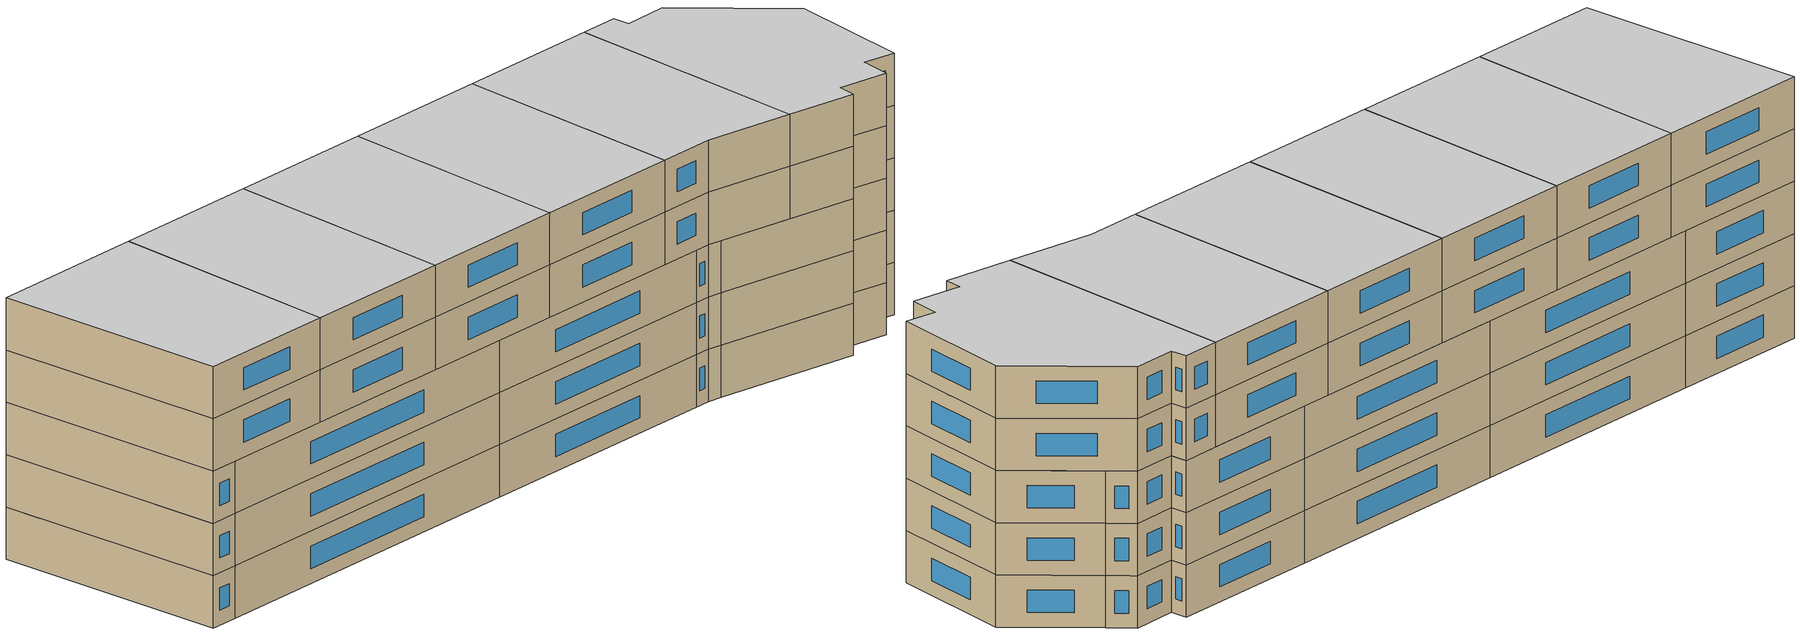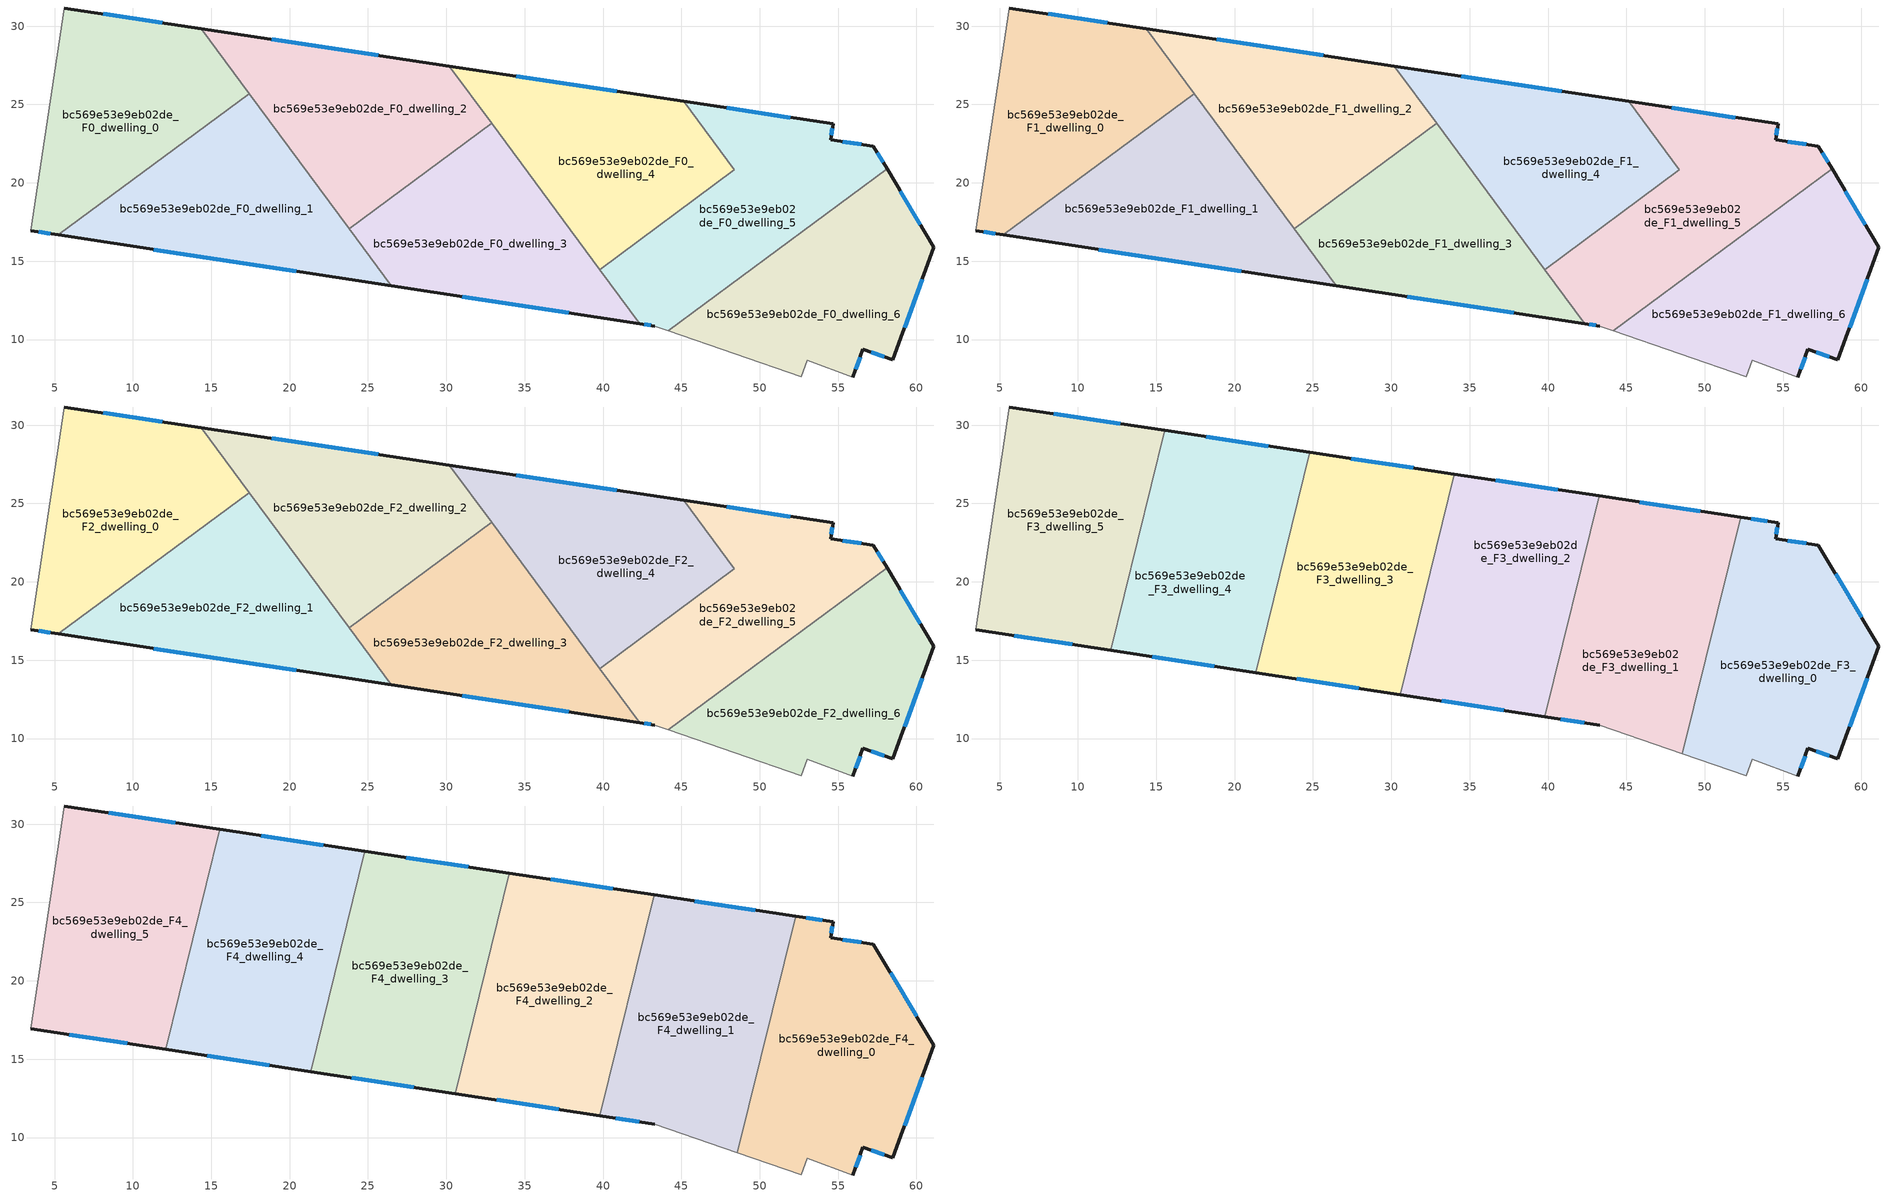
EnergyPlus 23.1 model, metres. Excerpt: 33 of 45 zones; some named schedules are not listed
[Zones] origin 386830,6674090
bc569e53e9eb02de_F0_dwelling_0
 floor ground (EU_floor_Construction): 14.35,29.84 17.43,25.68 5.25,16.67 3.48,16.94 5.63,31.16 z0
 wall outside (EU_wall_Construction): 14.35,29.84 5.63,31.16 / 3.48,16.94 5.25,16.67 z0:3
 wall to bc569e53e9eb02de_F0_dwelling_1 (EU_wall_Construction): 5.25,16.67 17.43,25.68 z0:3
 wall adiabatic (EU_wall_Construction): 5.63,31.16 3.48,16.94 z0:3
 wall to bc569e53e9eb02de_F0_dwelling_2 (EU_wall_Construction): 17.43,25.68 14.35,29.84 z0:3
 window (EU_Window_Construction): 11.86,30.22 8.12,30.78 / 3.98,16.87 4.74,16.75 z0.86:2.14
bc569e53e9eb02de_F0_dwelling_1
 floor ground (EU_floor_Construction): 17.43,25.68 26.49,13.43 5.25,16.67 z0
 wall outside (EU_wall_Construction): 5.25,16.67 26.49,13.43 z0:3
 wall to bc569e53e9eb02de_F0_dwelling_3 (EU_wall_Construction): 26.49,13.43 23.8,17.07 z0:3
 wall to bc569e53e9eb02de_F0_dwelling_2 (EU_wall_Construction): 23.8,17.07 17.43,25.68 z0:3
 window (EU_Window_Construction): 11.32,15.75 20.42,14.35 z0.86:2.14
bc569e53e9eb02de_F0_dwelling_2
 floor ground (EU_floor_Construction): 30.17,27.45 32.88,23.79 23.8,17.07 14.35,29.84 z0
 wall outside (EU_wall_Construction): 30.17,27.45 14.35,29.84 z0:3
 wall to bc569e53e9eb02de_F0_dwelling_3 (EU_wall_Construction): 23.8,17.07 32.88,23.79 z0:3
 wall to bc569e53e9eb02de_F0_dwelling_4 (EU_wall_Construction): 32.88,23.79 30.17,27.45 z0:3
 window (EU_Window_Construction): 25.65,28.14 18.87,29.16 z0.86:2.14
bc569e53e9eb02de_F0_dwelling_3
 floor ground (EU_floor_Construction): 32.88,23.79 42.34,11 26.49,13.43 23.8,17.07 z0
 wall outside (EU_wall_Construction): 26.49,13.43 42.34,11 z0:3
 wall to bc569e53e9eb02de_F0_dwelling_5 (EU_wall_Construction): 42.34,11 39.78,14.47 z0:3
 wall to bc569e53e9eb02de_F0_dwelling_4 (EU_wall_Construction): 39.78,14.47 32.88,23.79 z0:3
 window (EU_Window_Construction): 31.02,12.74 37.81,11.7 z0.86:2.14
bc569e53e9eb02de_F0_dwelling_4
 floor ground (EU_floor_Construction): 45.16,25.19 48.39,20.83 39.78,14.47 30.17,27.45 z0
 wall outside (EU_wall_Construction): 45.16,25.19 30.17,27.45 z0:3
 wall to bc569e53e9eb02de_F0_dwelling_5 (EU_wall_Construction): 39.78,14.47 48.39,20.83 45.16,25.19 z0:3
 window (EU_Window_Construction): 40.88,25.84 34.46,26.81 z0.86:2.14
bc569e53e9eb02de_F0_dwelling_5
 floor ground (EU_floor_Construction): 57.26,22.35 58.13,20.89 44.16,10.56 43.31,10.86 42.34,11 39.78,14.47 48.39,20.83 45.16,25.19 54.68,23.76 54.52,22.75 z0
 wall outside (EU_wall_Construction): 58.13,20.89 57.26,22.35 54.52,22.75 54.68,23.76 45.16,25.19 / 42.34,11 43.31,10.86 z0:3
 wall to bc569e53e9eb02de_F0_dwelling_6 (EU_wall_Construction): 44.16,10.56 58.13,20.89 z0:3
 wall adiabatic (EU_wall_Construction): 43.31,10.86 44.16,10.56 z0:3
 window (EU_Window_Construction): 51.96,24.17 47.88,24.78 / 54.57,23.04 54.63,23.47 / 56.47,22.46 55.3,22.63 / 57.88,21.31 57.5,21.93 / 42.62,10.96 43.04,10.9 z0.86:2.14
bc569e53e9eb02de_F0_dwelling_6
 floor ground (EU_floor_Construction): 58.13,20.89 61.11,15.9 58.49,8.72 56.59,9.4 55.94,7.61 53.02,8.67 52.65,7.64 44.16,10.56 z0
 wall outside (EU_wall_Construction): 55.94,7.61 56.59,9.4 58.49,8.72 61.11,15.9 58.13,20.89 z0:3
 wall adiabatic (EU_wall_Construction): 44.16,10.56 52.65,7.64 53.02,8.67 55.94,7.61 z0:3
 window (EU_Window_Construction): 60.26,17.33 58.98,19.47 / 59.24,10.77 60.36,13.85 / 57.13,9.2 57.95,8.91 / 56.12,8.12 56.4,8.89 z0.86:2.14
bc569e53e9eb02de_F1_dwelling_0
 floor to bc569e53e9eb02de_F0_dwelling_0 (EU_floor_Construction): 14.35,29.84 17.43,25.68 5.25,16.67 3.48,16.94 5.63,31.16 z3
 wall outside (EU_wall_Construction): 14.35,29.84 5.63,31.16 / 3.48,16.94 5.25,16.67 z3:6
 wall to bc569e53e9eb02de_F1_dwelling_1 (EU_wall_Construction): 5.25,16.67 17.43,25.68 z3:6
 wall adiabatic (EU_wall_Construction): 5.63,31.16 3.48,16.94 z3:6
 wall to bc569e53e9eb02de_F1_dwelling_2 (EU_wall_Construction): 17.43,25.68 14.35,29.84 z3:6
 window (EU_Window_Construction): 11.86,30.22 8.12,30.78 / 3.98,16.87 4.74,16.75 z3.86:5.14
bc569e53e9eb02de_F1_dwelling_1
 floor to bc569e53e9eb02de_F0_dwelling_1 (EU_floor_Construction): 17.43,25.68 26.49,13.43 5.25,16.67 z3
 wall outside (EU_wall_Construction): 5.25,16.67 26.49,13.43 z3:6
 wall to bc569e53e9eb02de_F1_dwelling_3 (EU_wall_Construction): 26.49,13.43 23.8,17.07 z3:6
 wall to bc569e53e9eb02de_F1_dwelling_2 (EU_wall_Construction): 23.8,17.07 17.43,25.68 z3:6
 window (EU_Window_Construction): 11.32,15.75 20.42,14.35 z3.86:5.14
bc569e53e9eb02de_F1_dwelling_2
 floor to bc569e53e9eb02de_F0_dwelling_2 (EU_floor_Construction): 30.17,27.45 32.88,23.79 23.8,17.07 14.35,29.84 z3
 wall outside (EU_wall_Construction): 30.17,27.45 14.35,29.84 z3:6
 wall to bc569e53e9eb02de_F1_dwelling_3 (EU_wall_Construction): 23.8,17.07 32.88,23.79 z3:6
 wall to bc569e53e9eb02de_F1_dwelling_4 (EU_wall_Construction): 32.88,23.79 30.17,27.45 z3:6
 window (EU_Window_Construction): 25.65,28.14 18.87,29.16 z3.86:5.14
bc569e53e9eb02de_F1_dwelling_3
 floor to bc569e53e9eb02de_F0_dwelling_3 (EU_floor_Construction): 32.88,23.79 42.34,11 26.49,13.43 23.8,17.07 z3
 wall outside (EU_wall_Construction): 26.49,13.43 42.34,11 z3:6
 wall to bc569e53e9eb02de_F1_dwelling_5 (EU_wall_Construction): 42.34,11 39.78,14.47 z3:6
 wall to bc569e53e9eb02de_F1_dwelling_4 (EU_wall_Construction): 39.78,14.47 32.88,23.79 z3:6
 window (EU_Window_Construction): 31.02,12.74 37.81,11.7 z3.86:5.14
bc569e53e9eb02de_F1_dwelling_4
 floor to bc569e53e9eb02de_F0_dwelling_4 (EU_floor_Construction): 45.16,25.19 48.39,20.83 39.78,14.47 30.17,27.45 z3
 wall outside (EU_wall_Construction): 45.16,25.19 30.17,27.45 z3:6
 wall to bc569e53e9eb02de_F1_dwelling_5 (EU_wall_Construction): 39.78,14.47 48.39,20.83 45.16,25.19 z3:6
 window (EU_Window_Construction): 40.88,25.84 34.46,26.81 z3.86:5.14
bc569e53e9eb02de_F1_dwelling_5
 floor to bc569e53e9eb02de_F0_dwelling_5 (EU_floor_Construction): 57.26,22.35 58.13,20.89 44.16,10.56 43.31,10.86 42.34,11 39.78,14.47 48.39,20.83 45.16,25.19 54.68,23.76 54.52,22.75 z3
 wall outside (EU_wall_Construction): 58.13,20.89 57.26,22.35 54.52,22.75 54.68,23.76 45.16,25.19 / 42.34,11 43.31,10.86 z3:6
 wall to bc569e53e9eb02de_F1_dwelling_6 (EU_wall_Construction): 44.16,10.56 58.13,20.89 z3:6
 wall adiabatic (EU_wall_Construction): 43.31,10.86 44.16,10.56 z3:6
 window (EU_Window_Construction): 51.96,24.17 47.88,24.78 / 54.57,23.04 54.63,23.47 / 56.47,22.46 55.3,22.63 / 57.88,21.31 57.5,21.93 / 42.62,10.96 43.04,10.9 z3.86:5.14
bc569e53e9eb02de_F1_dwelling_6
 floor to bc569e53e9eb02de_F0_dwelling_6 (EU_floor_Construction): 58.13,20.89 61.11,15.9 58.49,8.72 56.59,9.4 55.94,7.61 53.02,8.67 52.65,7.64 44.16,10.56 z3
 wall outside (EU_wall_Construction): 55.94,7.61 56.59,9.4 58.49,8.72 61.11,15.9 58.13,20.89 z3:6
 wall adiabatic (EU_wall_Construction): 44.16,10.56 52.65,7.64 53.02,8.67 55.94,7.61 z3:6
 window (EU_Window_Construction): 60.26,17.33 58.98,19.47 / 59.24,10.77 60.36,13.85 / 57.13,9.2 57.95,8.91 / 56.12,8.12 56.4,8.89 z3.86:5.14
bc569e53e9eb02de_F2_dwelling_0
 floor to bc569e53e9eb02de_F1_dwelling_0 (EU_floor_Construction): 14.35,29.84 17.43,25.68 5.25,16.67 3.48,16.94 5.63,31.16 z6
 wall outside (EU_wall_Construction): 14.35,29.84 5.63,31.16 / 3.48,16.94 5.25,16.67 z6:9
 wall to bc569e53e9eb02de_F2_dwelling_1 (EU_wall_Construction): 5.25,16.67 17.43,25.68 z6:9
 wall adiabatic (EU_wall_Construction): 5.63,31.16 3.48,16.94 z6:9
 wall to bc569e53e9eb02de_F2_dwelling_2 (EU_wall_Construction): 17.43,25.68 14.35,29.84 z6:9
 window (EU_Window_Construction): 11.86,30.22 8.12,30.78 / 3.98,16.87 4.74,16.75 z6.86:8.14
bc569e53e9eb02de_F2_dwelling_1
 floor to bc569e53e9eb02de_F1_dwelling_1 (EU_floor_Construction): 17.43,25.68 26.49,13.43 5.25,16.67 z6
 wall outside (EU_wall_Construction): 5.25,16.67 26.49,13.43 z6:9
 wall to bc569e53e9eb02de_F2_dwelling_3 (EU_wall_Construction): 26.49,13.43 23.8,17.07 z6:9
 wall to bc569e53e9eb02de_F2_dwelling_2 (EU_wall_Construction): 23.8,17.07 17.43,25.68 z6:9
 window (EU_Window_Construction): 11.32,15.75 20.42,14.35 z6.86:8.14
 ceiling adiabatic (EU_roof_Construction): 26.49,13.43 22.48,18.86 21.34,14.22 z9
bc569e53e9eb02de_F2_dwelling_2
 floor to bc569e53e9eb02de_F1_dwelling_2 (EU_floor_Construction): 30.17,27.45 32.88,23.79 23.8,17.07 14.35,29.84 z6
 wall outside (EU_wall_Construction): 30.17,27.45 14.35,29.84 z6:9
 wall to bc569e53e9eb02de_F2_dwelling_3 (EU_wall_Construction): 23.8,17.07 32.88,23.79 z6:9
 wall to bc569e53e9eb02de_F2_dwelling_4 (EU_wall_Construction): 32.88,23.79 30.17,27.45 z6:9
 window (EU_Window_Construction): 25.65,28.14 18.87,29.16 z6.86:8.14
 ceiling adiabatic (EU_roof_Construction): 32.88,23.79 30.17,27.45 24.79,28.27 22.48,18.86 23.8,17.07 z9
bc569e53e9eb02de_F2_dwelling_3
 floor to bc569e53e9eb02de_F1_dwelling_3 (EU_floor_Construction): 32.88,23.79 42.34,11 26.49,13.43 23.8,17.07 z6
 wall outside (EU_wall_Construction): 26.49,13.43 42.34,11 z6:9
 wall to bc569e53e9eb02de_F2_dwelling_5 (EU_wall_Construction): 42.34,11 39.78,14.47 z6:9
 wall to bc569e53e9eb02de_F2_dwelling_4 (EU_wall_Construction): 39.78,14.47 32.88,23.79 z6:9
 window (EU_Window_Construction): 31.02,12.74 37.81,11.7 z6.86:8.14
 ceiling adiabatic (EU_roof_Construction): 30.57,12.8 33.18,23.4 32.88,23.79 23.8,17.07 26.49,13.43 z9
bc569e53e9eb02de_F2_dwelling_4
 floor to bc569e53e9eb02de_F1_dwelling_4 (EU_floor_Construction): 45.16,25.19 48.39,20.83 39.78,14.47 30.17,27.45 z6
 wall outside (EU_wall_Construction): 45.16,25.19 30.17,27.45 z6:9
 wall to bc569e53e9eb02de_F2_dwelling_5 (EU_wall_Construction): 39.78,14.47 48.39,20.83 45.16,25.19 z6:9
 window (EU_Window_Construction): 40.88,25.84 34.46,26.81 z6.86:8.14
bc569e53e9eb02de_F2_dwelling_5
 floor to bc569e53e9eb02de_F1_dwelling_5 (EU_floor_Construction): 57.26,22.35 58.13,20.89 44.16,10.56 43.31,10.86 42.34,11 39.78,14.47 48.39,20.83 45.16,25.19 54.68,23.76 54.52,22.75 z6
 wall outside (EU_wall_Construction): 58.13,20.89 57.26,22.35 54.52,22.75 54.68,23.76 45.16,25.19 / 42.34,11 43.31,10.86 z6:9
 wall to bc569e53e9eb02de_F2_dwelling_6 (EU_wall_Construction): 44.16,10.56 58.13,20.89 z6:9
 wall adiabatic (EU_wall_Construction): 43.31,10.86 44.16,10.56 z6:9
 window (EU_Window_Construction): 51.96,24.17 47.88,24.78 / 54.57,23.04 54.63,23.47 / 56.47,22.46 55.3,22.63 / 57.88,21.31 57.5,21.93 / 42.62,10.96 43.04,10.9 z6.86:8.14
bc569e53e9eb02de_F2_dwelling_6
 floor to bc569e53e9eb02de_F1_dwelling_6 (EU_floor_Construction): 58.13,20.89 61.11,15.9 58.49,8.72 56.59,9.4 55.94,7.61 53.02,8.67 52.65,7.64 44.16,10.56 z6
 wall outside (EU_wall_Construction): 55.94,7.61 56.59,9.4 58.49,8.72 61.11,15.9 58.13,20.89 z6:9
 wall adiabatic (EU_wall_Construction): 44.16,10.56 52.65,7.64 53.02,8.67 55.94,7.61 z6:9
 window (EU_Window_Construction): 60.26,17.33 58.98,19.47 / 59.24,10.77 60.36,13.85 / 57.13,9.2 57.95,8.91 / 56.12,8.12 56.4,8.89 z6.86:8.14
bc569e53e9eb02de_F3_dwelling_0
 floor to bc569e53e9eb02de_F2_dwelling_6 (EU_floor_Construction): 58.13,20.89 61.11,15.9 58.49,8.72 56.59,9.4 55.94,7.61 53.02,8.67 52.65,7.64 48.58,9.04 50.02,14.89 z9
 floor to bc569e53e9eb02de_F2_dwelling_5 (EU_floor_Construction): 57.26,22.35 58.13,20.89 50.02,14.89 52.28,24.12 54.68,23.76 54.52,22.75 z9
 wall outside (EU_wall_Construction): 55.94,7.61 56.59,9.4 58.49,8.72 61.11,15.9 57.26,22.35 54.52,22.75 54.68,23.76 52.28,24.12 z9:12
 wall adiabatic (EU_wall_Construction): 48.58,9.04 52.65,7.64 53.02,8.67 55.94,7.61 z9:12
 wall to bc569e53e9eb02de_F3_dwelling_1 (EU_wall_Construction): 52.28,24.12 48.58,9.04 z9:12
 window (EU_Window_Construction): 59.24,10.77 60.36,13.85 / 57.13,9.2 57.95,8.91 / 56.12,8.12 56.4,8.89 / 53.99,23.86 52.97,24.02 / 54.57,23.04 54.63,23.47 / 56.47,22.46 55.3,22.63 / 60.01,17.74 58.36,20.51 z9.86:11.14
bc569e53e9eb02de_F3_dwelling_1
 floor to bc569e53e9eb02de_F2_dwelling_5 (EU_floor_Construction): 52.28,24.12 50.02,14.89 44.16,10.56 43.31,10.86 42.34,11 40.36,13.69 40.72,15.16 48.39,20.83 45.16,25.19 z9
 floor to bc569e53e9eb02de_F2_dwelling_6 (EU_floor_Construction): 50.02,14.89 48.58,9.04 44.16,10.56 z9
 floor to bc569e53e9eb02de_F2_dwelling_4 (EU_floor_Construction): 45.16,25.19 48.39,20.83 40.72,15.16 43.26,25.48 z9
 floor to bc569e53e9eb02de_F2_dwelling_3 (EU_floor_Construction): 40.36,13.69 42.34,11 39.8,11.39 z9
 wall outside (EU_wall_Construction): 52.28,24.12 43.26,25.48 / 39.79,11.39 43.31,10.86 z9:12
 wall to bc569e53e9eb02de_F3_dwelling_2 (EU_wall_Construction): 43.26,25.48 39.79,11.39 z9:12
 wall adiabatic (EU_wall_Construction): 43.31,10.86 48.58,9.04 z9:12
 window (EU_Window_Construction): 49.71,24.51 45.84,25.09 / 40.8,11.24 42.31,11.01 z9.86:11.14
bc569e53e9eb02de_F3_dwelling_2
 floor to bc569e53e9eb02de_F2_dwelling_4 (EU_floor_Construction): 43.26,25.48 40.72,15.16 39.78,14.47 33.18,23.4 34.03,26.87 z9
 floor to bc569e53e9eb02de_F2_dwelling_3 (EU_floor_Construction): 33.18,23.4 40.36,13.69 39.8,11.39 30.57,12.8 z9
 floor to bc569e53e9eb02de_F2_dwelling_5 (EU_floor_Construction): 40.72,15.16 40.36,13.69 39.78,14.47 z9
 wall outside (EU_wall_Construction): 43.26,25.48 34.03,26.87 / 30.57,12.8 39.79,11.39 z9:12
 wall to bc569e53e9eb02de_F3_dwelling_3 (EU_wall_Construction): 34.03,26.87 30.57,12.8 z9:12
 window (EU_Window_Construction): 40.62,25.88 36.67,26.47 / 33.21,12.4 37.16,11.8 z9.86:11.14
bc569e53e9eb02de_F3_dwelling_3
 floor to bc569e53e9eb02de_F2_dwelling_4 (EU_floor_Construction): 34.03,26.87 33.18,23.4 30.17,27.45 z9
 floor adiabatic (EU_floor_Construction): 30.17,27.45 33.18,23.4 30.57,12.8 21.34,14.21 24.79,28.27 z9
 wall outside (EU_wall_Construction): 34.03,26.87 24.79,28.27 / 21.34,14.21 30.57,12.8 z9:12
 wall to bc569e53e9eb02de_F3_dwelling_4 (EU_wall_Construction): 24.79,28.27 21.34,14.21 z9:12
 window (EU_Window_Construction): 31.39,27.27 27.43,27.87 / 23.97,13.81 27.93,13.21 z9.86:11.14
bc569e53e9eb02de_F3_dwelling_4
 floor to bc569e53e9eb02de_F2_dwelling_1 (EU_floor_Construction): 17.43,25.68 22.48,18.86 21.34,14.22 12.09,15.63 13.92,23.09 z9
 floor to bc569e53e9eb02de_F2_dwelling_0 (EU_floor_Construction): 15.28,28.59 17.43,25.68 13.92,23.09 z9
 floor to bc569e53e9eb02de_F2_dwelling_2 (EU_floor_Construction): 24.79,28.27 22.48,18.86 15.28,28.59 15.54,29.66 z9
 wall outside (EU_wall_Construction): 24.79,28.27 15.54,29.66 / 12.09,15.63 21.34,14.21 z9:12
 wall to bc569e53e9eb02de_F3_dwelling_5 (EU_wall_Construction): 15.54,29.66 12.09,15.63 z9:12
 window (EU_Window_Construction): 22.15,28.66 18.18,29.26 / 14.73,15.22 18.69,14.62 z9.86:11.14
bc569e53e9eb02de_F3_dwelling_5
 floor to bc569e53e9eb02de_F2_dwelling_0 (EU_floor_Construction): 14.35,29.84 15.28,28.59 13.92,23.09 5.25,16.67 3.48,16.94 5.63,31.16 z9
 floor to bc569e53e9eb02de_F2_dwelling_1 (EU_floor_Construction): 13.92,23.09 12.09,15.63 5.25,16.67 z9
 floor to bc569e53e9eb02de_F2_dwelling_2 (EU_floor_Construction): 15.54,29.66 15.28,28.59 14.35,29.84 z9
 wall outside (EU_wall_Construction): 15.54,29.66 5.63,31.16 / 3.48,16.94 12.09,15.63 z9:12
 wall adiabatic (EU_wall_Construction): 5.63,31.16 3.48,16.94 z9:12
 window (EU_Window_Construction): 12.71,30.09 8.46,30.73 / 5.94,16.57 9.63,16 z9.86:11.14
bc569e53e9eb02de_F4_dwelling_0
 floor to bc569e53e9eb02de_F3_dwelling_0 (EU_floor_Construction): 57.26,22.35 61.11,15.9 58.49,8.72 56.59,9.4 55.94,7.61 53.02,8.67 52.65,7.64 48.58,9.04 52.28,24.12 54.68,23.76 54.52,22.75 z12
 wall outside (EU_wall_Construction): 55.94,7.61 56.59,9.4 58.49,8.72 61.11,15.9 57.26,22.35 54.52,22.75 54.68,23.76 52.28,24.12 z12:15
 wall adiabatic (EU_wall_Construction): 48.58,9.04 52.65,7.64 53.02,8.67 55.94,7.61 z12:15
 wall to bc569e53e9eb02de_F4_dwelling_1 (EU_wall_Construction): 52.28,24.12 48.58,9.04 z12:15
 window (EU_Window_Construction): 59.24,10.77 60.36,13.85 / 57.13,9.2 57.95,8.91 / 56.12,8.12 56.4,8.89 / 53.99,23.86 52.97,24.02 / 54.57,23.04 54.63,23.47 / 56.47,22.46 55.3,22.63 / 60.01,17.74 58.36,20.51 z12.86:14.14
 ceiling to bc569e53e9eb02de_F5_dwelling_0 (EU_floor_Construction): 58.49,8.72 61.11,15.9 57.26,22.35 54.52,22.75 54.68,23.76 52.28,24.12 48.58,9.04 52.65,7.64 53.02,8.67 55.94,7.61 56.59,9.4 z15
bc569e53e9eb02de_F4_dwelling_1
 floor to bc569e53e9eb02de_F3_dwelling_1 (EU_floor_Construction): 52.28,24.12 48.58,9.04 43.31,10.86 39.79,11.39 43.26,25.48 z12
 wall outside (EU_wall_Construction): 52.28,24.12 43.26,25.48 / 39.79,11.39 43.31,10.86 z12:15
 wall to bc569e53e9eb02de_F4_dwelling_2 (EU_wall_Construction): 43.26,25.48 39.79,11.39 z12:15
 wall adiabatic (EU_wall_Construction): 43.31,10.86 48.58,9.04 z12:15
 window (EU_Window_Construction): 49.71,24.51 45.84,25.09 / 40.8,11.24 42.31,11.01 z12.86:14.14
 ceiling to bc569e53e9eb02de_F5_dwelling_1 (EU_floor_Construction): 48.58,9.04 52.28,24.12 43.26,25.48 39.79,11.39 43.31,10.86 z15
bc569e53e9eb02de_F4_dwelling_2
 floor to bc569e53e9eb02de_F3_dwelling_2 (EU_floor_Construction): 43.26,25.48 39.79,11.39 30.57,12.8 34.03,26.87 z12
 wall outside (EU_wall_Construction): 43.26,25.48 34.03,26.87 / 30.57,12.8 39.79,11.39 z12:15
 wall to bc569e53e9eb02de_F4_dwelling_3 (EU_wall_Construction): 34.03,26.87 30.57,12.8 z12:15
 window (EU_Window_Construction): 40.62,25.88 36.67,26.47 / 33.21,12.4 37.16,11.8 z12.86:14.14
 ceiling to bc569e53e9eb02de_F5_dwelling_2 (EU_floor_Construction): 39.79,11.39 43.26,25.48 34.03,26.87 30.57,12.8 z15
bc569e53e9eb02de_F4_dwelling_3
 floor to bc569e53e9eb02de_F3_dwelling_3 (EU_floor_Construction): 34.03,26.87 30.57,12.8 21.34,14.21 24.79,28.27 z12
 wall outside (EU_wall_Construction): 34.03,26.87 24.79,28.27 / 21.34,14.21 30.57,12.8 z12:15
 wall to bc569e53e9eb02de_F4_dwelling_4 (EU_wall_Construction): 24.79,28.27 21.34,14.21 z12:15
 window (EU_Window_Construction): 31.39,27.27 27.43,27.87 / 23.97,13.81 27.93,13.21 z12.86:14.14
 ceiling to bc569e53e9eb02de_F5_dwelling_3 (EU_floor_Construction): 30.57,12.8 34.03,26.87 24.79,28.27 21.34,14.21 z15
bc569e53e9eb02de_F4_dwelling_4
 floor to bc569e53e9eb02de_F3_dwelling_4 (EU_floor_Construction): 24.79,28.27 21.34,14.21 12.09,15.63 15.54,29.66 z12
 wall outside (EU_wall_Construction): 24.79,28.27 15.54,29.66 / 12.09,15.63 21.34,14.21 z12:15
 wall to bc569e53e9eb02de_F4_dwelling_5 (EU_wall_Construction): 15.54,29.66 12.09,15.63 z12:15
 window (EU_Window_Construction): 22.15,28.66 18.18,29.26 / 14.73,15.22 18.69,14.62 z12.86:14.14
 ceiling to bc569e53e9eb02de_F5_dwelling_4 (EU_floor_Construction): 21.34,14.21 24.79,28.27 15.54,29.66 12.09,15.63 z15
bc569e53e9eb02de_F4_dwelling_5
 floor to bc569e53e9eb02de_F3_dwelling_5 (EU_floor_Construction): 15.54,29.66 12.09,15.63 3.48,16.94 5.63,31.16 z12
 wall outside (EU_wall_Construction): 15.54,29.66 5.63,31.16 / 3.48,16.94 12.09,15.63 z12:15
 wall adiabatic (EU_wall_Construction): 5.63,31.16 3.48,16.94 z12:15
 window (EU_Window_Construction): 12.71,30.09 8.46,30.73 / 5.94,16.57 9.63,16 z12.86:14.14
 ceiling to bc569e53e9eb02de_F5_dwelling_5 (EU_floor_Construction): 12.09,15.63 15.54,29.66 5.63,31.16 3.48,16.94 z15
[Building]
EU S2 Campaign: North Axis=0; Terrain=City; Solar Distribution=FullExterior
[Site:Location]
Helsinki-Vantaa.AP: Latitude=60.317; Longitude=24.963; Time Zone=2; Elevation=54.6
[SizingPeriod:WeatherFileDays]
AnnualSizingPeriod: Begin Month=1; Begin Day of Month=1; End Month=12; End Day of Month=31; Day of Week for Start Day=Monday; Use Weather File Daylight Saving Period=No; Use Weather File Rain and Snow Indicators=No
[MATERIAL]
EU_InternalMass_Material: Roughness=MediumRough; Thickness=0.1; Conductivity=1; Density=1800; Specific Heat=900; Thermal Absorptance=0.9; Solar Absorptance=0.7; Visible Absorptance=0.7
[MATERIAL:NOMASS] Roughness=MediumRough; Thermal Absorptance=0.9; Solar Absorptance=0.7; Visible Absorptance=0.7
Name | Thermal Resistance
EU_wall_NoMass | 2.6932
EU_roof_NoMass | 3.19818
EU_floor_NoMass | 2.22482
[WINDOWMATERIAL:SIMPLEGLAZINGSYSTEM]
EU_Window_SimpleGlazing: UFactor=2.14966; Solar Heat Gain Coefficient=0.7; Visible Transmittance=0.7
[CONSTRUCTION]
EU_wall_Construction: EU_wall_NoMass
EU_roof_Construction: EU_roof_NoMass
EU_floor_Construction: EU_floor_NoMass
EU_Window_Construction: EU_Window_SimpleGlazing
EU_InternalMass_Construction: EU_InternalMass_Material
[ZONE] Type=1; Multiplier=1; Ceiling Height=autocalculate; Floor Area=autocalculate; Part of Total Floor Area=Yes
Name | Volume
bc569e53e9eb02de_F0_dwelling_0; bc569e53e9eb02de_F1_dwelling_0; bc569e53e9eb02de_F2_dwelling_0 | 346.455
bc569e53e9eb02de_F3_dwelling_0; bc569e53e9eb02de_F4_dwelling_0 | 404.209
bc569e53e9eb02de_F0_dwelling_1; bc569e53e9eb02de_F1_dwelling_1; bc569e53e9eb02de_F2_dwelling_1 | 346.449
bc569e53e9eb02de_F3_dwelling_1; bc569e53e9eb02de_F4_dwelling_1; bc569e53e9eb02de_F3_dwelling_3; bc569e53e9eb02de_F4_dwelling_3 | 404.198
bc569e53e9eb02de_F0_dwelling_2; bc569e53e9eb02de_F1_dwelling_2; bc569e53e9eb02de_F2_dwelling_2 | 346.454
bc569e53e9eb02de_F3_dwelling_2; bc569e53e9eb02de_F4_dwelling_2 | 404.221
bc569e53e9eb02de_F0_dwelling_3; bc569e53e9eb02de_F1_dwelling_3; bc569e53e9eb02de_F2_dwelling_3 | 346.474
bc569e53e9eb02de_F0_dwelling_4; bc569e53e9eb02de_F1_dwelling_4; bc569e53e9eb02de_F2_dwelling_4 | 346.491
bc569e53e9eb02de_F3_dwelling_4; bc569e53e9eb02de_F4_dwelling_4 | 404.187
bc569e53e9eb02de_F0_dwelling_5; bc569e53e9eb02de_F1_dwelling_5; bc569e53e9eb02de_F2_dwelling_5 | 346.451
bc569e53e9eb02de_F3_dwelling_5; bc569e53e9eb02de_F4_dwelling_5 | 404.208
bc569e53e9eb02de_F0_dwelling_6; bc569e53e9eb02de_F1_dwelling_6; bc569e53e9eb02de_F2_dwelling_6 | 346.457
[INTERNALMASS] Construction=EU_InternalMass_Construction
Name | Zone or ZoneList | Surface Area
bc569e53e9eb02de_F0_dwelling_0_EU_InternalMass | bc569e53e9eb02de_F0_dwelling_0 | 115.484
bc569e53e9eb02de_F0_dwelling_1_EU_InternalMass | bc569e53e9eb02de_F0_dwelling_1 | 115.49
bc569e53e9eb02de_F0_dwelling_2_EU_InternalMass | bc569e53e9eb02de_F0_dwelling_2 | 115.487
bc569e53e9eb02de_F0_dwelling_3_EU_InternalMass | bc569e53e9eb02de_F0_dwelling_3 | 115.494
bc569e53e9eb02de_F0_dwelling_4_EU_InternalMass | bc569e53e9eb02de_F0_dwelling_4 | 115.499
bc569e53e9eb02de_F0_dwelling_5_EU_InternalMass | bc569e53e9eb02de_F0_dwelling_5 | 115.484
bc569e53e9eb02de_F0_dwelling_6_EU_InternalMass | bc569e53e9eb02de_F0_dwelling_6 | 115.484
bc569e53e9eb02de_F1_dwelling_0_EU_InternalMass | bc569e53e9eb02de_F1_dwelling_0 | 115.484
bc569e53e9eb02de_F1_dwelling_1_EU_InternalMass | bc569e53e9eb02de_F1_dwelling_1 | 115.49
bc569e53e9eb02de_F1_dwelling_2_EU_InternalMass | bc569e53e9eb02de_F1_dwelling_2 | 115.487
bc569e53e9eb02de_F1_dwelling_3_EU_InternalMass | bc569e53e9eb02de_F1_dwelling_3 | 115.494
bc569e53e9eb02de_F1_dwelling_4_EU_InternalMass | bc569e53e9eb02de_F1_dwelling_4 | 115.499
bc569e53e9eb02de_F1_dwelling_5_EU_InternalMass | bc569e53e9eb02de_F1_dwelling_5 | 115.484
bc569e53e9eb02de_F1_dwelling_6_EU_InternalMass | bc569e53e9eb02de_F1_dwelling_6 | 115.484
bc569e53e9eb02de_F2_dwelling_0_EU_InternalMass | bc569e53e9eb02de_F2_dwelling_0 | 115.484
bc569e53e9eb02de_F2_dwelling_1_EU_InternalMass | bc569e53e9eb02de_F2_dwelling_1 | 115.49
bc569e53e9eb02de_F2_dwelling_2_EU_InternalMass | bc569e53e9eb02de_F2_dwelling_2 | 115.487
bc569e53e9eb02de_F2_dwelling_3_EU_InternalMass | bc569e53e9eb02de_F2_dwelling_3 | 115.494
bc569e53e9eb02de_F2_dwelling_4_EU_InternalMass | bc569e53e9eb02de_F2_dwelling_4 | 115.499
bc569e53e9eb02de_F2_dwelling_5_EU_InternalMass | bc569e53e9eb02de_F2_dwelling_5 | 115.484
bc569e53e9eb02de_F2_dwelling_6_EU_InternalMass | bc569e53e9eb02de_F2_dwelling_6 | 115.484
bc569e53e9eb02de_F3_dwelling_0_EU_InternalMass | bc569e53e9eb02de_F3_dwelling_0 | 134.736
bc569e53e9eb02de_F3_dwelling_1_EU_InternalMass | bc569e53e9eb02de_F3_dwelling_1 | 134.733
bc569e53e9eb02de_F3_dwelling_2_EU_InternalMass | bc569e53e9eb02de_F3_dwelling_2 | 134.74
bc569e53e9eb02de_F3_dwelling_3_EU_InternalMass | bc569e53e9eb02de_F3_dwelling_3 | 134.733
bc569e53e9eb02de_F3_dwelling_4_EU_InternalMass | bc569e53e9eb02de_F3_dwelling_4 | 134.729
bc569e53e9eb02de_F3_dwelling_5_EU_InternalMass | bc569e53e9eb02de_F3_dwelling_5 | 134.736
bc569e53e9eb02de_F4_dwelling_0_EU_InternalMass | bc569e53e9eb02de_F4_dwelling_0 | 134.736
bc569e53e9eb02de_F4_dwelling_1_EU_InternalMass | bc569e53e9eb02de_F4_dwelling_1 | 134.733
bc569e53e9eb02de_F4_dwelling_2_EU_InternalMass | bc569e53e9eb02de_F4_dwelling_2 | 134.74
bc569e53e9eb02de_F4_dwelling_3_EU_InternalMass | bc569e53e9eb02de_F4_dwelling_3 | 134.733
bc569e53e9eb02de_F4_dwelling_4_EU_InternalMass | bc569e53e9eb02de_F4_dwelling_4 | 134.729
bc569e53e9eb02de_F4_dwelling_5_EU_InternalMass | bc569e53e9eb02de_F4_dwelling_5 | 134.736
[OTHEREQUIPMENT] Fuel Type=Electricity; Design Level Calculation Method=Watts/Area; Power per Zone Floor Area=1; Fraction Latent=0; Fraction Radiant=0; Fraction Lost=0; Carbon Dioxide Generation Rate=0; EndUse Subcategory=EU_Step8_InternalGains
Name | Zone or ZoneList or Space or SpaceList | Schedule
EU_Step8_InternalGain_bc569e53e9eb02de_F0_dwelling_0_f000 | bc569e53e9eb02de_F0_dwelling_0 | EU_Step8_GainSchedule_bc569e53e9eb02de_F0_dwelling_0_f000
EU_Step8_InternalGain_bc569e53e9eb02de_F0_dwelling_1_f000 | bc569e53e9eb02de_F0_dwelling_1 | EU_Step8_GainSchedule_bc569e53e9eb02de_F0_dwelling_1_f000
EU_Step8_InternalGain_bc569e53e9eb02de_F0_dwelling_2_f000 | bc569e53e9eb02de_F0_dwelling_2 | EU_Step8_GainSchedule_bc569e53e9eb02de_F0_dwelling_2_f000
EU_Step8_InternalGain_bc569e53e9eb02de_F0_dwelling_3_f000 | bc569e53e9eb02de_F0_dwelling_3 | EU_Step8_GainSchedule_bc569e53e9eb02de_F0_dwelling_3_f000
EU_Step8_InternalGain_bc569e53e9eb02de_F0_dwelling_4_f000 | bc569e53e9eb02de_F0_dwelling_4 | EU_Step8_GainSchedule_bc569e53e9eb02de_F0_dwelling_4_f000
EU_Step8_InternalGain_bc569e53e9eb02de_F0_dwelling_5_f000 | bc569e53e9eb02de_F0_dwelling_5 | EU_Step8_GainSchedule_bc569e53e9eb02de_F0_dwelling_5_f000
EU_Step8_InternalGain_bc569e53e9eb02de_F0_dwelling_6_f000 | bc569e53e9eb02de_F0_dwelling_6 | EU_Step8_GainSchedule_bc569e53e9eb02de_F0_dwelling_6_f000
EU_Step8_InternalGain_bc569e53e9eb02de_F1_dwelling_0_f000 | bc569e53e9eb02de_F1_dwelling_0 | EU_Step8_GainSchedule_bc569e53e9eb02de_F1_dwelling_0_f000
EU_Step8_InternalGain_bc569e53e9eb02de_F1_dwelling_1_f000 | bc569e53e9eb02de_F1_dwelling_1 | EU_Step8_GainSchedule_bc569e53e9eb02de_F1_dwelling_1_f000
EU_Step8_InternalGain_bc569e53e9eb02de_F1_dwelling_2_f000 | bc569e53e9eb02de_F1_dwelling_2 | EU_Step8_GainSchedule_bc569e53e9eb02de_F1_dwelling_2_f000
EU_Step8_InternalGain_bc569e53e9eb02de_F1_dwelling_3_f000 | bc569e53e9eb02de_F1_dwelling_3 | EU_Step8_GainSchedule_bc569e53e9eb02de_F1_dwelling_3_f000
EU_Step8_InternalGain_bc569e53e9eb02de_F1_dwelling_4_f000 | bc569e53e9eb02de_F1_dwelling_4 | EU_Step8_GainSchedule_bc569e53e9eb02de_F1_dwelling_4_f000
EU_Step8_InternalGain_bc569e53e9eb02de_F1_dwelling_5_f000 | bc569e53e9eb02de_F1_dwelling_5 | EU_Step8_GainSchedule_bc569e53e9eb02de_F1_dwelling_5_f000
EU_Step8_InternalGain_bc569e53e9eb02de_F1_dwelling_6_f000 | bc569e53e9eb02de_F1_dwelling_6 | EU_Step8_GainSchedule_bc569e53e9eb02de_F1_dwelling_6_f000
EU_Step8_InternalGain_bc569e53e9eb02de_F2_dwelling_0_f000 | bc569e53e9eb02de_F2_dwelling_0 | EU_Step8_GainSchedule_bc569e53e9eb02de_F2_dwelling_0_f000
EU_Step8_InternalGain_bc569e53e9eb02de_F2_dwelling_1_f000 | bc569e53e9eb02de_F2_dwelling_1 | EU_Step8_GainSchedule_bc569e53e9eb02de_F2_dwelling_1_f000
EU_Step8_InternalGain_bc569e53e9eb02de_F2_dwelling_2_f000 | bc569e53e9eb02de_F2_dwelling_2 | EU_Step8_GainSchedule_bc569e53e9eb02de_F2_dwelling_2_f000
EU_Step8_InternalGain_bc569e53e9eb02de_F2_dwelling_3_f000 | bc569e53e9eb02de_F2_dwelling_3 | EU_Step8_GainSchedule_bc569e53e9eb02de_F2_dwelling_3_f000
EU_Step8_InternalGain_bc569e53e9eb02de_F2_dwelling_4_f000 | bc569e53e9eb02de_F2_dwelling_4 | EU_Step8_GainSchedule_bc569e53e9eb02de_F2_dwelling_4_f000
EU_Step8_InternalGain_bc569e53e9eb02de_F2_dwelling_5_f000 | bc569e53e9eb02de_F2_dwelling_5 | EU_Step8_GainSchedule_bc569e53e9eb02de_F2_dwelling_5_f000
EU_Step8_InternalGain_bc569e53e9eb02de_F2_dwelling_6_f000 | bc569e53e9eb02de_F2_dwelling_6 | EU_Step8_GainSchedule_bc569e53e9eb02de_F2_dwelling_6_f000
EU_Step8_InternalGain_bc569e53e9eb02de_F3_dwelling_0_f000 | bc569e53e9eb02de_F3_dwelling_0 | EU_Step8_GainSchedule_bc569e53e9eb02de_F3_dwelling_0_f000
EU_Step8_InternalGain_bc569e53e9eb02de_F3_dwelling_1_f000 | bc569e53e9eb02de_F3_dwelling_1 | EU_Step8_GainSchedule_bc569e53e9eb02de_F3_dwelling_1_f000
EU_Step8_InternalGain_bc569e53e9eb02de_F3_dwelling_2_f000 | bc569e53e9eb02de_F3_dwelling_2 | EU_Step8_GainSchedule_bc569e53e9eb02de_F3_dwelling_2_f000
EU_Step8_InternalGain_bc569e53e9eb02de_F3_dwelling_3_f000 | bc569e53e9eb02de_F3_dwelling_3 | EU_Step8_GainSchedule_bc569e53e9eb02de_F3_dwelling_3_f000
EU_Step8_InternalGain_bc569e53e9eb02de_F3_dwelling_4_f000 | bc569e53e9eb02de_F3_dwelling_4 | EU_Step8_GainSchedule_bc569e53e9eb02de_F3_dwelling_4_f000
EU_Step8_InternalGain_bc569e53e9eb02de_F3_dwelling_5_f000 | bc569e53e9eb02de_F3_dwelling_5 | EU_Step8_GainSchedule_bc569e53e9eb02de_F3_dwelling_5_f000
EU_Step8_InternalGain_bc569e53e9eb02de_F4_dwelling_0_f000 | bc569e53e9eb02de_F4_dwelling_0 | EU_Step8_GainSchedule_bc569e53e9eb02de_F4_dwelling_0_f000
EU_Step8_InternalGain_bc569e53e9eb02de_F4_dwelling_1_f000 | bc569e53e9eb02de_F4_dwelling_1 | EU_Step8_GainSchedule_bc569e53e9eb02de_F4_dwelling_1_f000
EU_Step8_InternalGain_bc569e53e9eb02de_F4_dwelling_2_f000 | bc569e53e9eb02de_F4_dwelling_2 | EU_Step8_GainSchedule_bc569e53e9eb02de_F4_dwelling_2_f000
EU_Step8_InternalGain_bc569e53e9eb02de_F4_dwelling_3_f000 | bc569e53e9eb02de_F4_dwelling_3 | EU_Step8_GainSchedule_bc569e53e9eb02de_F4_dwelling_3_f000
EU_Step8_InternalGain_bc569e53e9eb02de_F4_dwelling_4_f000 | bc569e53e9eb02de_F4_dwelling_4 | EU_Step8_GainSchedule_bc569e53e9eb02de_F4_dwelling_4_f000
EU_Step8_InternalGain_bc569e53e9eb02de_F4_dwelling_5_f000 | bc569e53e9eb02de_F4_dwelling_5 | EU_Step8_GainSchedule_bc569e53e9eb02de_F4_dwelling_5_f000
[ZONEVENTILATION:DESIGNFLOWRATE] Schedule=EU_AlwaysOn; Design Flow Rate Calculation Method=AirChanges/Hour; Air Changes per Hour=0.586271; Ventilation Type=Natural; Fan Pressure Rise=0; Fan Total Efficiency=1; Constant Term Coefficient=1; Temperature Term Coefficient=0; Velocity Term Coefficient=0; Velocity Squared Term Coefficient=0; Minimum Indoor Temperature=-100; Maximum Indoor Temperature=100; Delta Temperature=-100; Minimum Outdoor Temperature=-100; Maximum Outdoor Temperature=100; Maximum Wind Speed=40
Name | Zone or ZoneList or Space or SpaceList
EU_ConstantAir_bc569e53e9eb02de_F0_dwelling_0 | bc569e53e9eb02de_F0_dwelling_0
EU_ConstantAir_bc569e53e9eb02de_F0_dwelling_1 | bc569e53e9eb02de_F0_dwelling_1
EU_ConstantAir_bc569e53e9eb02de_F0_dwelling_2 | bc569e53e9eb02de_F0_dwelling_2
EU_ConstantAir_bc569e53e9eb02de_F0_dwelling_3 | bc569e53e9eb02de_F0_dwelling_3
EU_ConstantAir_bc569e53e9eb02de_F0_dwelling_4 | bc569e53e9eb02de_F0_dwelling_4
EU_ConstantAir_bc569e53e9eb02de_F0_dwelling_5 | bc569e53e9eb02de_F0_dwelling_5
EU_ConstantAir_bc569e53e9eb02de_F0_dwelling_6 | bc569e53e9eb02de_F0_dwelling_6
EU_ConstantAir_bc569e53e9eb02de_F1_dwelling_0 | bc569e53e9eb02de_F1_dwelling_0
EU_ConstantAir_bc569e53e9eb02de_F1_dwelling_1 | bc569e53e9eb02de_F1_dwelling_1
EU_ConstantAir_bc569e53e9eb02de_F1_dwelling_2 | bc569e53e9eb02de_F1_dwelling_2
EU_ConstantAir_bc569e53e9eb02de_F1_dwelling_3 | bc569e53e9eb02de_F1_dwelling_3
EU_ConstantAir_bc569e53e9eb02de_F1_dwelling_4 | bc569e53e9eb02de_F1_dwelling_4
EU_ConstantAir_bc569e53e9eb02de_F1_dwelling_5 | bc569e53e9eb02de_F1_dwelling_5
EU_ConstantAir_bc569e53e9eb02de_F1_dwelling_6 | bc569e53e9eb02de_F1_dwelling_6
EU_ConstantAir_bc569e53e9eb02de_F2_dwelling_0 | bc569e53e9eb02de_F2_dwelling_0
EU_ConstantAir_bc569e53e9eb02de_F2_dwelling_1 | bc569e53e9eb02de_F2_dwelling_1
EU_ConstantAir_bc569e53e9eb02de_F2_dwelling_2 | bc569e53e9eb02de_F2_dwelling_2
EU_ConstantAir_bc569e53e9eb02de_F2_dwelling_3 | bc569e53e9eb02de_F2_dwelling_3
EU_ConstantAir_bc569e53e9eb02de_F2_dwelling_4 | bc569e53e9eb02de_F2_dwelling_4
EU_ConstantAir_bc569e53e9eb02de_F2_dwelling_5 | bc569e53e9eb02de_F2_dwelling_5
EU_ConstantAir_bc569e53e9eb02de_F2_dwelling_6 | bc569e53e9eb02de_F2_dwelling_6
EU_ConstantAir_bc569e53e9eb02de_F3_dwelling_0 | bc569e53e9eb02de_F3_dwelling_0
EU_ConstantAir_bc569e53e9eb02de_F3_dwelling_1 | bc569e53e9eb02de_F3_dwelling_1
EU_ConstantAir_bc569e53e9eb02de_F3_dwelling_2 | bc569e53e9eb02de_F3_dwelling_2
EU_ConstantAir_bc569e53e9eb02de_F3_dwelling_3 | bc569e53e9eb02de_F3_dwelling_3
EU_ConstantAir_bc569e53e9eb02de_F3_dwelling_4 | bc569e53e9eb02de_F3_dwelling_4
EU_ConstantAir_bc569e53e9eb02de_F3_dwelling_5 | bc569e53e9eb02de_F3_dwelling_5
EU_ConstantAir_bc569e53e9eb02de_F4_dwelling_0 | bc569e53e9eb02de_F4_dwelling_0
EU_ConstantAir_bc569e53e9eb02de_F4_dwelling_1 | bc569e53e9eb02de_F4_dwelling_1
EU_ConstantAir_bc569e53e9eb02de_F4_dwelling_2 | bc569e53e9eb02de_F4_dwelling_2
EU_ConstantAir_bc569e53e9eb02de_F4_dwelling_3 | bc569e53e9eb02de_F4_dwelling_3
EU_ConstantAir_bc569e53e9eb02de_F4_dwelling_4 | bc569e53e9eb02de_F4_dwelling_4
EU_ConstantAir_bc569e53e9eb02de_F4_dwelling_5 | bc569e53e9eb02de_F4_dwelling_5
[HVACTEMPLATE:ZONE:IDEALLOADSAIRSYSTEM] System Availability Schedule=EU_AlwaysOn; Maximum Heating Supply Air Temperature=50; Minimum Cooling Supply Air Temperature=13; Maximum Heating Supply Air Humidity Ratio=0.0156; Minimum Cooling Supply Air Humidity Ratio=0.0077; Heating Limit=NoLimit; Cooling Limit=NoLimit; Heating Availability Schedule=EU_AlwaysOn; Cooling Availability Schedule=EU_CoolingOff; Dehumidification Control Type=ConstantSensibleHeatRatio; Cooling Sensible Heat Ratio=0.7; Dehumidification Setpoint=60; Humidification Control Type=None; Humidification Setpoint=30; Outdoor Air Method=None; Outdoor Air Flow Rate per Person=0.00944; Outdoor Air Flow Rate per Zone Floor Area=0; Outdoor Air Flow Rate per Zone=0; Demand Controlled Ventilation Type=None; Outdoor Air Economizer Type=NoEconomizer; Heat Recovery Type=None; Sensible Heat Recovery Effectiveness=0.7; Latent Heat Recovery Effectiveness=0.65
Name | Template Thermostat
bc569e53e9eb02de_F0_dwelling_0 | EU_HeatOnly_bc569e53e9eb02de_F0_dwelling_0
bc569e53e9eb02de_F0_dwelling_1 | EU_HeatOnly_bc569e53e9eb02de_F0_dwelling_1
bc569e53e9eb02de_F0_dwelling_2 | EU_HeatOnly_bc569e53e9eb02de_F0_dwelling_2
bc569e53e9eb02de_F0_dwelling_3 | EU_HeatOnly_bc569e53e9eb02de_F0_dwelling_3
bc569e53e9eb02de_F0_dwelling_4 | EU_HeatOnly_bc569e53e9eb02de_F0_dwelling_4
bc569e53e9eb02de_F0_dwelling_5 | EU_HeatOnly_bc569e53e9eb02de_F0_dwelling_5
bc569e53e9eb02de_F0_dwelling_6 | EU_HeatOnly_bc569e53e9eb02de_F0_dwelling_6
bc569e53e9eb02de_F1_dwelling_0 | EU_HeatOnly_bc569e53e9eb02de_F1_dwelling_0
bc569e53e9eb02de_F1_dwelling_1 | EU_HeatOnly_bc569e53e9eb02de_F1_dwelling_1
bc569e53e9eb02de_F1_dwelling_2 | EU_HeatOnly_bc569e53e9eb02de_F1_dwelling_2
bc569e53e9eb02de_F1_dwelling_3 | EU_HeatOnly_bc569e53e9eb02de_F1_dwelling_3
bc569e53e9eb02de_F1_dwelling_4 | EU_HeatOnly_bc569e53e9eb02de_F1_dwelling_4
bc569e53e9eb02de_F1_dwelling_5 | EU_HeatOnly_bc569e53e9eb02de_F1_dwelling_5
bc569e53e9eb02de_F1_dwelling_6 | EU_HeatOnly_bc569e53e9eb02de_F1_dwelling_6
bc569e53e9eb02de_F2_dwelling_0 | EU_HeatOnly_bc569e53e9eb02de_F2_dwelling_0
bc569e53e9eb02de_F2_dwelling_1 | EU_HeatOnly_bc569e53e9eb02de_F2_dwelling_1
bc569e53e9eb02de_F2_dwelling_2 | EU_HeatOnly_bc569e53e9eb02de_F2_dwelling_2
bc569e53e9eb02de_F2_dwelling_3 | EU_HeatOnly_bc569e53e9eb02de_F2_dwelling_3
bc569e53e9eb02de_F2_dwelling_4 | EU_HeatOnly_bc569e53e9eb02de_F2_dwelling_4
bc569e53e9eb02de_F2_dwelling_5 | EU_HeatOnly_bc569e53e9eb02de_F2_dwelling_5
bc569e53e9eb02de_F2_dwelling_6 | EU_HeatOnly_bc569e53e9eb02de_F2_dwelling_6
bc569e53e9eb02de_F3_dwelling_0 | EU_HeatOnly_bc569e53e9eb02de_F3_dwelling_0
bc569e53e9eb02de_F3_dwelling_1 | EU_HeatOnly_bc569e53e9eb02de_F3_dwelling_1
bc569e53e9eb02de_F3_dwelling_2 | EU_HeatOnly_bc569e53e9eb02de_F3_dwelling_2
bc569e53e9eb02de_F3_dwelling_3 | EU_HeatOnly_bc569e53e9eb02de_F3_dwelling_3
bc569e53e9eb02de_F3_dwelling_4 | EU_HeatOnly_bc569e53e9eb02de_F3_dwelling_4
bc569e53e9eb02de_F3_dwelling_5 | EU_HeatOnly_bc569e53e9eb02de_F3_dwelling_5
bc569e53e9eb02de_F4_dwelling_0 | EU_HeatOnly_bc569e53e9eb02de_F4_dwelling_0
bc569e53e9eb02de_F4_dwelling_1 | EU_HeatOnly_bc569e53e9eb02de_F4_dwelling_1
bc569e53e9eb02de_F4_dwelling_2 | EU_HeatOnly_bc569e53e9eb02de_F4_dwelling_2
bc569e53e9eb02de_F4_dwelling_3 | EU_HeatOnly_bc569e53e9eb02de_F4_dwelling_3
bc569e53e9eb02de_F4_dwelling_4 | EU_HeatOnly_bc569e53e9eb02de_F4_dwelling_4
bc569e53e9eb02de_F4_dwelling_5 | EU_HeatOnly_bc569e53e9eb02de_F4_dwelling_5
[SIZING:ZONE] Zone Cooling Design Supply Air Temperature Input Method=SupplyAirTemperature; Zone Cooling Design Supply Air Temperature=13; Zone Heating Design Supply Air Temperature Input Method=SupplyAirTemperature; Zone Heating Design Supply Air Temperature=50; Zone Cooling Design Supply Air Humidity Ratio=0.008; Zone Heating Design Supply Air Humidity Ratio=0.008; Cooling Design Air Flow Method=DesignDay; Cooling Design Air Flow Rate=0; Cooling Minimum Air Flow per Zone Floor Area=0.000762; Cooling Minimum Air Flow=0; Cooling Minimum Air Flow Fraction=0.2; Heating Design Air Flow Method=DesignDay; Heating Design Air Flow Rate=0; Heating Maximum Air Flow per Zone Floor Area=0.002032; Heating Maximum Air Flow=0.141576; Heating Maximum Air Flow Fraction=0.3; Account for Dedicated Outdoor Air System=No; Dedicated Outdoor Air System Control Strategy=NeutralSupplyAir; Dedicated Outdoor Air Low Setpoint Temperature for Design=autosize; Dedicated Outdoor Air High Setpoint Temperature for Design=autosize; Zone Load Sizing Method=Sensible Load Only No Latent Load; Zone Latent Cooling Design Supply Air Humidity Ratio Input Method=HumidityRatioDifference; Zone Cooling Design Supply Air Humidity Ratio Difference=0.005; Zone Latent Heating Design Supply Air Humidity Ratio Input Method=HumidityRatioDifference; Zone Humidification Design Supply Air Humidity Ratio Difference=0.005
bc569e53e9eb02de_F0_dwelling_0; bc569e53e9eb02de_F0_dwelling_1; bc569e53e9eb02de_F0_dwelling_2; bc569e53e9eb02de_F0_dwelling_3; bc569e53e9eb02de_F0_dwelling_4; bc569e53e9eb02de_F0_dwelling_5; bc569e53e9eb02de_F0_dwelling_6; bc569e53e9eb02de_F1_dwelling_0; bc569e53e9eb02de_F1_dwelling_1; bc569e53e9eb02de_F1_dwelling_2; bc569e53e9eb02de_F1_dwelling_3; bc569e53e9eb02de_F1_dwelling_4; bc569e53e9eb02de_F1_dwelling_5; bc569e53e9eb02de_F1_dwelling_6; bc569e53e9eb02de_F2_dwelling_0; bc569e53e9eb02de_F2_dwelling_1; bc569e53e9eb02de_F2_dwelling_2; bc569e53e9eb02de_F2_dwelling_3; bc569e53e9eb02de_F2_dwelling_4; bc569e53e9eb02de_F2_dwelling_5; bc569e53e9eb02de_F2_dwelling_6; bc569e53e9eb02de_F3_dwelling_0; bc569e53e9eb02de_F3_dwelling_1; bc569e53e9eb02de_F3_dwelling_2; bc569e53e9eb02de_F3_dwelling_3; bc569e53e9eb02de_F3_dwelling_4; bc569e53e9eb02de_F3_dwelling_5; bc569e53e9eb02de_F4_dwelling_0; bc569e53e9eb02de_F4_dwelling_1; bc569e53e9eb02de_F4_dwelling_2; bc569e53e9eb02de_F4_dwelling_3; bc569e53e9eb02de_F4_dwelling_4; bc569e53e9eb02de_F4_dwelling_5
[SCHEDULE:FILE] Column Number=1; Rows to Skip at Top=0; Number of Hours of Data=8760; Column Separator=Comma; Interpolate to Timestep=No; Minutes per Item=60; Adjust Schedule for Daylight Savings=Yes
Name | File
EU_Step8_GainSchedule_bc569e53e9eb02de_F0_dwelling_0_f000 | ../../schedules/bc569e53e9eb02de/bc569e53e9eb02de_F0_dwelling_0_f000_gain.csv
EU_Step8_GainSchedule_bc569e53e9eb02de_F0_dwelling_1_f000 | ../../schedules/bc569e53e9eb02de/bc569e53e9eb02de_F0_dwelling_1_f000_gain.csv
EU_Step8_GainSchedule_bc569e53e9eb02de_F0_dwelling_2_f000 | ../../schedules/bc569e53e9eb02de/bc569e53e9eb02de_F0_dwelling_2_f000_gain.csv
EU_Step8_GainSchedule_bc569e53e9eb02de_F0_dwelling_3_f000 | ../../schedules/bc569e53e9eb02de/bc569e53e9eb02de_F0_dwelling_3_f000_gain.csv
EU_Step8_GainSchedule_bc569e53e9eb02de_F0_dwelling_4_f000 | ../../schedules/bc569e53e9eb02de/bc569e53e9eb02de_F0_dwelling_4_f000_gain.csv
EU_Step8_GainSchedule_bc569e53e9eb02de_F0_dwelling_5_f000 | ../../schedules/bc569e53e9eb02de/bc569e53e9eb02de_F0_dwelling_5_f000_gain.csv
EU_Step8_GainSchedule_bc569e53e9eb02de_F0_dwelling_6_f000 | ../../schedules/bc569e53e9eb02de/bc569e53e9eb02de_F0_dwelling_6_f000_gain.csv
EU_Step8_GainSchedule_bc569e53e9eb02de_F1_dwelling_0_f000 | ../../schedules/bc569e53e9eb02de/bc569e53e9eb02de_F1_dwelling_0_f000_gain.csv
EU_Step8_GainSchedule_bc569e53e9eb02de_F1_dwelling_1_f000 | ../../schedules/bc569e53e9eb02de/bc569e53e9eb02de_F1_dwelling_1_f000_gain.csv
EU_Step8_GainSchedule_bc569e53e9eb02de_F1_dwelling_2_f000 | ../../schedules/bc569e53e9eb02de/bc569e53e9eb02de_F1_dwelling_2_f000_gain.csv
